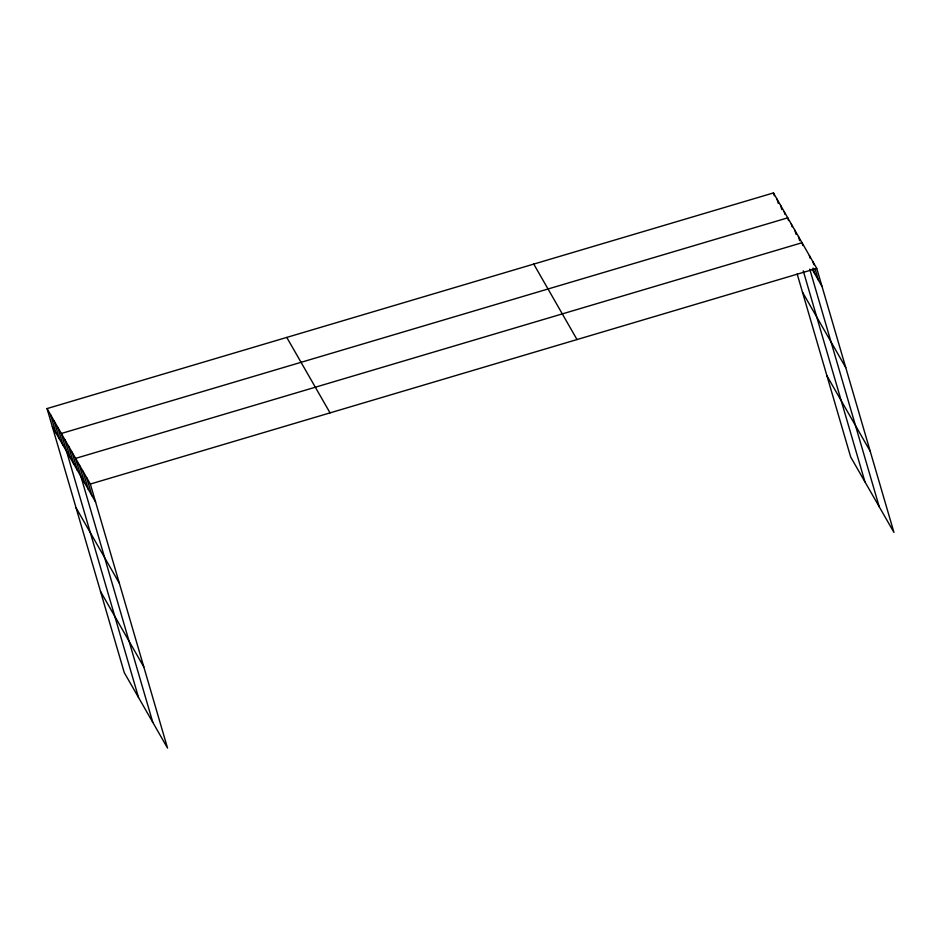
<?xml version="1.0" encoding="UTF-8"?>
<svg xmlns="http://www.w3.org/2000/svg" width="941" height="941" viewBox="0 0 941 941"><rect width="100%" height="100%" fill="white"/><g stroke="black" fill="none" stroke-linecap="round" stroke-linejoin="round"><path stroke-width="1.41" d="M47.05 408.582L90.336 484.039L167.533 748.071L124.259 672.615L47.05 408.582L773.467 192.929L816.741 268.385L893.95 532.418L850.664 456.961L797.156 273.937M90.336 484.039L816.741 268.385M812.201 269.314L822.011 286.417M802.473 292.133L845.759 367.59M826.927 375.777L870.213 451.233M533.747 264.092L577.021 339.56M286.77 337.419L330.044 412.876M52.32 426.614L95.606 502.071M76.056 507.787L119.342 583.255M100.522 591.43L143.797 666.887M813.059 261.974L813.871 264.75M815.094 268.903L818.341 279.995M809.389 255.564L810.201 258.328M813.036 268.044L814.659 273.584M802.838 245.507L802.026 242.731L75.609 458.385L152.818 722.417M809.754 269.161L879.235 506.764M798.462 236.509L799.674 240.661M794.886 230.286L796.098 234.438M791.31 224.052L792.122 226.828M788.558 220.606L787.746 217.83L61.33 433.483L138.539 697.516M803.249 270.843L864.955 481.863M784.171 211.607L784.982 214.383M780.607 205.385L781.818 209.537M777.031 199.151L778.254 203.315M773.467 192.929L774.278 195.704M86.654 477.628L91.924 495.66M82.973 471.218L88.242 489.238M79.291 464.807L84.561 482.827M72.045 452.162L77.315 470.194M68.47 445.94L73.739 463.96M64.905 439.718L70.175 457.738M57.766 427.261L63.035 445.293M54.19 421.039L59.459 439.059M50.626 414.816L55.895 432.836"/></g></svg>
